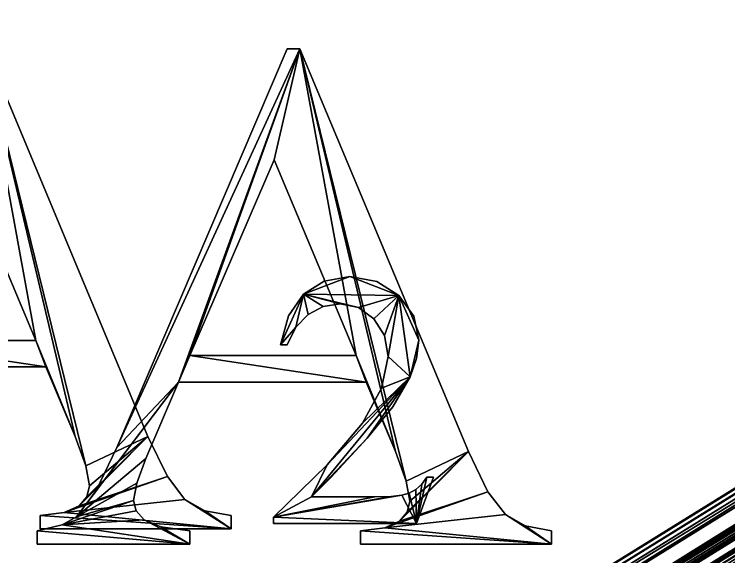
# Model space of a CAD drawing. Extents: x -12 to 200, y -2 to 100.
# Drawn here: x 11.85 to 21.62, y 54.41 to 61.83 of the extents above; entities that cross this region are included whole.
import ezdxf

# ---------------------------------------------------------------- set-up
doc = ezdxf.new("R2010")
doc.units = 0
doc.header["$MEASUREMENT"] = 0
for name, color, linetype in [('3õ', 7, 'CONTINUOUS'), ('AB', 7, 'CONTINUOUS'), ('´\xad.¯‗\xadÕþÛÓ', 7, 'CONTINUOUS'), ('´\xad.Ù¾¸Þ', 7, 'CONTINUOUS'), ('´\xad.‗.2', 7, 'CONTINUOUS')]:
    doc.layers.add(name, color=color, linetype=linetype)

# ---------------------------------------------------------------- blocks, each defined once
blk = doc.blocks.new('ABG0')
at = {"layer": 'AB', "color": 175}
mesh = blk.add_polyface(dxfattribs=at)
corners = [(16.661, 56.804, 50), (14.097, 56.804, 50), (13.648, 55.759, 50), (13.524, 55.422, 50), (13.482, 55.183, 50), (13.518, 55.041, 50), (13.626, 54.917, 50), (13.854, 54.822, 50), (14.249, 54.768, 50), (14.249, 54.587, 50), (12.164, 54.587, 50), (12.164, 54.768, 50), (12.505, 54.852, 50), (12.701, 54.958, 50), (12.963, 55.313, 50), (13.253, 55.91, 50), (15.582, 61.36, 50), (15.753, 61.36, 50), (18.057, 55.852, 50), (18.323, 55.304, 50), (18.563, 54.99, 50), (18.834, 54.836, 50), (19.195, 54.768, 50), (19.195, 54.587, 50), (16.583, 54.587, 50), (16.583, 54.768, 50), (16.914, 54.811, 50), (17.117, 54.9, 50), (17.222, 55.024, 50), (17.256, 55.173, 50), (17.208, 55.45, 50), (17.061, 55.852, 50), (16.524, 57.165, 50), (15.401, 59.841, 50), (14.249, 57.165, 50), (16.661, 56.804, 49), (14.097, 56.804, 49), (13.648, 55.759, 49), (13.524, 55.422, 49), (13.482, 55.183, 49), (13.518, 55.041, 49), (13.626, 54.917, 49), (13.854, 54.822, 49), (14.249, 54.768, 49), (14.249, 54.587, 49), (12.164, 54.587, 49), (12.164, 54.768, 49), (12.505, 54.852, 49), (12.701, 54.958, 49), (12.963, 55.313, 49), (13.253, 55.91, 49), (15.582, 61.36, 49), (15.753, 61.36, 49), (18.057, 55.852, 49), (18.323, 55.304, 49), (18.563, 54.99, 49), (18.834, 54.836, 49), (19.195, 54.768, 49), (19.195, 54.587, 49), (16.583, 54.587, 49), (16.583, 54.768, 49), (16.914, 54.811, 49), (17.117, 54.9, 49), (17.222, 55.024, 49), (17.256, 55.173, 49), (17.208, 55.45, 49), (17.061, 55.852, 49), (16.524, 57.165, 49), (15.401, 59.841, 49), (14.249, 57.165, 49)]
mesh.append_faces([[corners[k] for k in face] for face in [(42, 44, 43), (44, 46, 45), (50, 52, 51), (56, 58, 57), (58, 60, 59)]], dxfattribs={"vtx0": -1, "color": 175})
mesh.append_faces([[corners[k] for k in face] for face in [(66, 67, 35), (41, 44, 42), (55, 58, 56), (40, 47, 41), (54, 61, 55), (39, 47, 40), (53, 62, 54), (38, 48, 39), (37, 48, 38), (36, 48, 37), (52, 65, 53), (69, 35, 67)]], dxfattribs={"vtx0": -1, "vtx1": -1, "color": 175})
mesh.append_faces([[corners[k] for k in face] for face in [(6, 9, 12), (20, 23, 26), (1, 15, 17), (17, 31, 32), (34, 1, 17), (41, 47, 44), (55, 61, 58), (36, 52, 50), (52, 67, 66), (69, 52, 36)]], dxfattribs={"vtx0": -1, "vtx1": -1, "vtx2": -1, "color": 175})
mesh.append_faces([[corners[k] for k in face] for face in [(9, 11, 12), (23, 25, 26), (19, 26, 27), (4, 12, 13), (18, 27, 28), (18, 28, 29), (18, 29, 30), (1, 13, 14), (1, 14, 15), (17, 30, 31), (17, 32, 33), (34, 0, 1), (17, 33, 34), (44, 47, 46), (58, 61, 60), (54, 62, 61), (39, 48, 47), (53, 63, 62), (53, 64, 63), (53, 65, 64), (36, 49, 48), (36, 50, 49), (52, 66, 65), (52, 68, 67), (69, 36, 35), (52, 69, 68)]], dxfattribs={"vtx0": -1, "vtx2": -1, "color": 175})
mesh.append_faces([[corners[k] for k in face] for face in [(0, 31, 35), (66, 35, 31), (1, 0, 36), (35, 36, 0), (2, 1, 37), (36, 37, 1), (3, 2, 38), (37, 38, 2), (4, 3, 39), (38, 39, 3), (5, 4, 40), (39, 40, 4), (6, 5, 41), (40, 41, 5), (7, 6, 42), (41, 42, 6), (8, 7, 43), (42, 43, 7), (9, 8, 44), (43, 44, 8), (10, 9, 45), (44, 45, 9), (11, 10, 46), (45, 46, 10), (12, 11, 47), (46, 47, 11), (13, 12, 48), (47, 48, 12), (14, 13, 49), (48, 49, 13), (15, 14, 50), (49, 50, 14), (16, 15, 51), (50, 51, 15), (17, 16, 52), (51, 52, 16), (18, 17, 53), (52, 53, 17), (19, 18, 54), (53, 54, 18), (20, 19, 55), (54, 55, 19), (21, 20, 56), (55, 56, 20), (22, 21, 57), (56, 57, 21), (23, 22, 58), (57, 58, 22), (24, 23, 59), (58, 59, 23), (25, 24, 60), (59, 60, 24), (26, 25, 61), (60, 61, 25), (27, 26, 62), (61, 62, 26), (28, 27, 63), (62, 63, 27), (29, 28, 64), (63, 64, 28), (30, 29, 65), (64, 65, 29), (31, 30, 66), (65, 66, 30), (32, 34, 67), (69, 67, 34), (33, 32, 68), (67, 68, 32), (34, 33, 69), (68, 69, 33)]], dxfattribs={"vtx1": -1, "color": 175})
mesh.append_faces([[corners[k] for k in face] for face in [(31, 0, 32), (6, 7, 9), (20, 21, 23), (5, 6, 12), (19, 20, 26), (4, 5, 12), (18, 19, 27), (3, 4, 13), (2, 3, 13), (1, 2, 13), (17, 18, 30), (34, 32, 0)]], dxfattribs={"vtx1": -1, "vtx2": -1, "color": 175})
mesh.append_faces([[corners[k] for k in face] for face in [(7, 8, 9), (9, 10, 11), (15, 16, 17), (21, 22, 23), (23, 24, 25)]], dxfattribs={"vtx2": -1, "color": 175})
blk = doc.blocks.new('´\xad.‗.2G2')
at = {"layer": '´\xad.‗.2', "color": 15}
mesh = blk.add_polyface(dxfattribs=at)
corners = [(17.58, 55.504, 1.587), (17.348, 54.867, 1.587), (15.395, 54.867, 1.587), (15.395, 54.957, 1.587), (16.129, 55.671, 1.587), (16.609, 56.241, 1.587), (16.872, 56.718, 1.587), (16.96, 57.152, 1.587), (16.912, 57.439, 1.587), (16.767, 57.67, 1.587), (16.555, 57.822, 1.587), (16.306, 57.872, 1.587), (16.074, 57.836, 1.587), (15.868, 57.729, 1.587), (15.699, 57.553, 1.587), (15.581, 57.311, 1.587), (15.49, 57.311, 1.587), (15.599, 57.71, 1.587), (15.804, 58.004, 1.587), (16.088, 58.185, 1.587), (16.435, 58.246, 1.587), (16.805, 58.181, 1.587), (17.108, 57.987, 1.587), (17.31, 57.705, 1.587), (17.378, 57.377, 1.587), (17.348, 57.125, 1.587), (17.26, 56.874, 1.587), (17.024, 56.467, 1.587), (16.674, 56.036, 1.587), (16.181, 55.504, 1.587), (15.915, 55.235, 1.587), (16.779, 55.235, 1.587), (17.004, 55.24, 1.587), (17.149, 55.255, 1.587), (17.25, 55.285, 1.587), (17.341, 55.334, 1.587), (17.421, 55.407, 1.587), (17.49, 55.504, 1.587), (17.58, 55.504, 0.587), (17.348, 54.867, 0.587), (15.395, 54.867, 0.587), (15.395, 54.957, 0.587), (16.129, 55.671, 0.587), (16.609, 56.241, 0.587), (16.872, 56.718, 0.587), (16.96, 57.152, 0.587), (16.912, 57.439, 0.587), (16.767, 57.67, 0.587), (16.555, 57.822, 0.587), (16.306, 57.872, 0.587), (16.074, 57.836, 0.587), (15.868, 57.729, 0.587), (15.699, 57.553, 0.587), (15.581, 57.311, 0.587), (15.49, 57.311, 0.587), (15.599, 57.71, 0.587), (15.804, 58.004, 0.587), (16.088, 58.185, 0.587), (16.435, 58.246, 0.587), (16.805, 58.181, 0.587), (17.108, 57.987, 0.587), (17.31, 57.705, 0.587), (17.378, 57.377, 0.587), (17.348, 57.125, 0.587), (17.26, 56.874, 0.587), (17.024, 56.467, 0.587), (16.674, 56.036, 0.587), (16.181, 55.504, 0.587), (15.915, 55.235, 0.587), (16.779, 55.235, 0.587), (17.004, 55.24, 0.587), (17.149, 55.255, 0.587), (17.25, 55.285, 0.587), (17.341, 55.334, 0.587), (17.421, 55.407, 0.587), (17.49, 55.504, 0.587)]
mesh.append_faces([[corners[k] for k in face] for face in [(75, 39, 38), (39, 41, 40), (52, 54, 53), (54, 56, 55), (56, 58, 57), (58, 60, 59), (60, 62, 61), (62, 64, 63), (64, 66, 65), (66, 68, 67)]], dxfattribs={"vtx0": -1, "color": 15})
mesh.append_faces([[corners[k] for k in face] for face in [(74, 39, 75), (73, 39, 74), (51, 56, 52), (72, 39, 73), (50, 56, 51), (71, 39, 72), (49, 56, 50), (70, 41, 71), (48, 56, 49), (69, 41, 70), (68, 41, 69), (47, 60, 48), (46, 60, 47), (45, 60, 46)]], dxfattribs={"vtx0": -1, "vtx1": -1, "color": 15})
mesh.append_faces([[corners[k] for k in face] for face in [(14, 16, 18), (18, 20, 22), (22, 24, 26), (26, 28, 30), (33, 1, 3), (10, 18, 22), (26, 30, 4), (7, 22, 26), (52, 56, 54), (56, 60, 58), (60, 64, 62), (64, 68, 66), (71, 41, 39), (48, 60, 56), (64, 42, 68), (45, 64, 60)]], dxfattribs={"vtx0": -1, "vtx1": -1, "vtx2": -1, "color": 15})
mesh.append_faces([[corners[k] for k in face] for face in [(30, 3, 4), (26, 4, 5), (26, 5, 6), (26, 6, 7), (68, 42, 41), (64, 43, 42), (64, 44, 43), (64, 45, 44)]], dxfattribs={"vtx0": -1, "vtx2": -1, "color": 15})
mesh.append_faces([[corners[k] for k in face] for face in [(0, 37, 38), (75, 38, 37), (1, 0, 39), (38, 39, 0), (2, 1, 40), (39, 40, 1), (3, 2, 41), (40, 41, 2), (4, 3, 42), (41, 42, 3), (5, 4, 43), (42, 43, 4), (6, 5, 44), (43, 44, 5), (7, 6, 45), (44, 45, 6), (8, 7, 46), (45, 46, 7), (9, 8, 47), (46, 47, 8), (10, 9, 48), (47, 48, 9), (11, 10, 49), (48, 49, 10), (12, 11, 50), (49, 50, 11), (13, 12, 51), (50, 51, 12), (14, 13, 52), (51, 52, 13), (15, 14, 53), (52, 53, 14), (16, 15, 54), (53, 54, 15), (17, 16, 55), (54, 55, 16), (18, 17, 56), (55, 56, 17), (19, 18, 57), (56, 57, 18), (20, 19, 58), (57, 58, 19), (21, 20, 59), (58, 59, 20), (22, 21, 60), (59, 60, 21), (23, 22, 61), (60, 61, 22), (24, 23, 62), (61, 62, 23), (25, 24, 63), (62, 63, 24), (26, 25, 64), (63, 64, 25), (27, 26, 65), (64, 65, 26), (28, 27, 66), (65, 66, 27), (29, 28, 67), (66, 67, 28), (30, 29, 68), (67, 68, 29), (31, 30, 69), (68, 69, 30), (32, 31, 70), (69, 70, 31), (33, 32, 71), (70, 71, 32), (34, 33, 72), (71, 72, 33), (35, 34, 73), (72, 73, 34), (36, 35, 74), (73, 74, 35), (37, 36, 75), (74, 75, 36)]], dxfattribs={"vtx1": -1, "color": 15})
mesh.append_faces([[corners[k] for k in face] for face in [(36, 37, 1), (35, 36, 1), (13, 14, 18), (34, 35, 1), (12, 13, 18), (33, 34, 1), (11, 12, 18), (32, 33, 3), (10, 11, 18), (31, 32, 3), (30, 31, 3), (9, 10, 22), (8, 9, 22), (7, 8, 22)]], dxfattribs={"vtx1": -1, "vtx2": -1, "color": 15})
mesh.append_faces([[corners[k] for k in face] for face in [(37, 0, 1), (1, 2, 3), (14, 15, 16), (16, 17, 18), (18, 19, 20), (20, 21, 22), (22, 23, 24), (24, 25, 26), (26, 27, 28), (28, 29, 30)]], dxfattribs={"vtx2": -1, "color": 15})
blk = doc.blocks.new('´\xad.‗.2G3')
at = {"layer": '´\xad.‗.2', "color": 15}
mesh = blk.add_polyface(dxfattribs=at)
corners = [(12.281, 57.013, 1.587), (9.718, 57.013, 1.587), (9.268, 55.968, 1.587), (9.144, 55.631, 1.587), (9.102, 55.392, 1.587), (9.138, 55.25, 1.587), (9.246, 55.126, 1.587), (9.474, 55.031, 1.587), (9.869, 54.977, 1.587), (9.869, 54.796, 1.587), (7.784, 54.796, 1.587), (7.784, 54.977, 1.587), (8.126, 55.061, 1.587), (8.321, 55.167, 1.587), (8.584, 55.522, 1.587), (8.873, 56.119, 1.587), (11.202, 61.569, 1.587), (11.373, 61.569, 1.587), (13.677, 56.061, 1.587), (13.943, 55.513, 1.587), (14.183, 55.199, 1.587), (14.454, 55.044, 1.587), (14.815, 54.977, 1.587), (14.815, 54.796, 1.587), (12.203, 54.796, 1.587), (12.203, 54.977, 1.587), (12.534, 55.019, 1.587), (12.738, 55.109, 1.587), (12.842, 55.233, 1.587), (12.877, 55.382, 1.587), (12.828, 55.659, 1.587), (12.681, 56.061, 1.587), (12.144, 57.374, 1.587), (11.021, 60.05, 1.587), (9.869, 57.374, 1.587), (12.281, 57.013, 0.587), (9.718, 57.013, 0.587), (9.268, 55.968, 0.587), (9.144, 55.631, 0.587), (9.102, 55.392, 0.587), (9.138, 55.25, 0.587), (9.246, 55.126, 0.587), (9.474, 55.031, 0.587), (9.869, 54.977, 0.587), (9.869, 54.796, 0.587), (7.784, 54.796, 0.587), (7.784, 54.977, 0.587), (8.126, 55.061, 0.587), (8.321, 55.167, 0.587), (8.584, 55.522, 0.587), (8.873, 56.119, 0.587), (11.202, 61.569, 0.587), (11.373, 61.569, 0.587), (13.677, 56.061, 0.587), (13.943, 55.513, 0.587), (14.183, 55.199, 0.587), (14.454, 55.044, 0.587), (14.815, 54.977, 0.587), (14.815, 54.796, 0.587), (12.203, 54.796, 0.587), (12.203, 54.977, 0.587), (12.534, 55.019, 0.587), (12.738, 55.109, 0.587), (12.842, 55.233, 0.587), (12.877, 55.382, 0.587), (12.828, 55.659, 0.587), (12.681, 56.061, 0.587), (12.144, 57.374, 0.587), (11.021, 60.05, 0.587), (9.869, 57.374, 0.587)]
mesh.append_faces([[corners[k] for k in face] for face in [(42, 44, 43), (44, 46, 45), (50, 52, 51), (56, 58, 57), (58, 60, 59)]], dxfattribs={"vtx0": -1, "color": 15})
mesh.append_faces([[corners[k] for k in face] for face in [(66, 67, 35), (41, 44, 42), (55, 58, 56), (40, 47, 41), (54, 61, 55), (39, 47, 40), (53, 62, 54), (38, 48, 39), (37, 48, 38), (36, 48, 37), (52, 65, 53), (69, 35, 67)]], dxfattribs={"vtx0": -1, "vtx1": -1, "color": 15})
mesh.append_faces([[corners[k] for k in face] for face in [(6, 9, 12), (20, 23, 26), (1, 15, 17), (17, 31, 32), (34, 1, 17), (41, 47, 44), (55, 61, 58), (36, 52, 50), (52, 67, 66), (69, 52, 36)]], dxfattribs={"vtx0": -1, "vtx1": -1, "vtx2": -1, "color": 15})
mesh.append_faces([[corners[k] for k in face] for face in [(9, 11, 12), (23, 25, 26), (19, 26, 27), (4, 12, 13), (18, 27, 28), (18, 28, 29), (18, 29, 30), (1, 13, 14), (1, 14, 15), (17, 30, 31), (17, 32, 33), (34, 0, 1), (17, 33, 34), (44, 47, 46), (58, 61, 60), (54, 62, 61), (39, 48, 47), (53, 63, 62), (53, 64, 63), (53, 65, 64), (36, 49, 48), (36, 50, 49), (52, 66, 65), (52, 68, 67), (69, 36, 35), (52, 69, 68)]], dxfattribs={"vtx0": -1, "vtx2": -1, "color": 15})
mesh.append_faces([[corners[k] for k in face] for face in [(0, 31, 35), (66, 35, 31), (1, 0, 36), (35, 36, 0), (2, 1, 37), (36, 37, 1), (3, 2, 38), (37, 38, 2), (4, 3, 39), (38, 39, 3), (5, 4, 40), (39, 40, 4), (6, 5, 41), (40, 41, 5), (7, 6, 42), (41, 42, 6), (8, 7, 43), (42, 43, 7), (9, 8, 44), (43, 44, 8), (10, 9, 45), (44, 45, 9), (11, 10, 46), (45, 46, 10), (12, 11, 47), (46, 47, 11), (13, 12, 48), (47, 48, 12), (14, 13, 49), (48, 49, 13), (15, 14, 50), (49, 50, 14), (16, 15, 51), (50, 51, 15), (17, 16, 52), (51, 52, 16), (18, 17, 53), (52, 53, 17), (19, 18, 54), (53, 54, 18), (20, 19, 55), (54, 55, 19), (21, 20, 56), (55, 56, 20), (22, 21, 57), (56, 57, 21), (23, 22, 58), (57, 58, 22), (24, 23, 59), (58, 59, 23), (25, 24, 60), (59, 60, 24), (26, 25, 61), (60, 61, 25), (27, 26, 62), (61, 62, 26), (28, 27, 63), (62, 63, 27), (29, 28, 64), (63, 64, 28), (30, 29, 65), (64, 65, 29), (31, 30, 66), (65, 66, 30), (32, 34, 67), (69, 67, 34), (33, 32, 68), (67, 68, 32), (34, 33, 69), (68, 69, 33)]], dxfattribs={"vtx1": -1, "color": 15})
mesh.append_faces([[corners[k] for k in face] for face in [(31, 0, 32), (6, 7, 9), (20, 21, 23), (5, 6, 12), (19, 20, 26), (4, 5, 12), (18, 19, 27), (3, 4, 13), (2, 3, 13), (1, 2, 13), (17, 18, 30), (34, 32, 0)]], dxfattribs={"vtx1": -1, "vtx2": -1, "color": 15})
mesh.append_faces([[corners[k] for k in face] for face in [(7, 8, 9), (9, 10, 11), (15, 16, 17), (21, 22, 23), (23, 24, 25)]], dxfattribs={"vtx2": -1, "color": 15})

msp = doc.modelspace()

# ---------------------------------------------------------------- block references
at = {"layer": 'AB'}
msp.add_blockref('ABG0', (0, 0), dxfattribs=at)
at = {"layer": '´\xad.‗.2'}
for name in ['´\xad.‗.2G3', '´\xad.‗.2G2']:
    msp.add_blockref(name, (0, 0), dxfattribs=at)

# ---------------------------------------------------------------- meshes
at = {"layer": '3õ', "color": 4}
mesh = msp.add_polyface(dxfattribs=at)
corners = [(100, 0), (0, 0), (100, 100), (0, 100)]
mesh.append_faces([[corners[k] for k in face] for face in [(0, 3, 1)]], dxfattribs={"vtx0": -1, "color": 4})
mesh.append_faces([[corners[k] for k in face] for face in [(0, 2, 3)]], dxfattribs={"vtx2": -1, "color": 4})
at = {"layer": 'AB', "color": 175}
mesh = msp.add_polyface(dxfattribs=at)
corners = [(75.541, 88.193, 81.847), (75.762, 87.886, 81.791), (75.983, 87.578, 81.734), (76.068, 87.265, 81.938), (76.152, 86.952, 82.141), (76.051, 86.817, 82.484), (75.95, 86.681, 82.828), (75.723, 86.803, 83.11), (75.495, 86.925, 83.393), (75.275, 87.232, 83.449), (75.054, 87.54, 83.505), (74.969, 87.853, 83.302), (74.884, 88.166, 83.099), (74.985, 88.301, 82.755), (75.086, 88.437, 82.412), (75.314, 88.315, 82.129), (14.939, 50.634, 49.227), (15.16, 50.327, 49.171), (15.381, 50.019, 49.115), (15.465, 49.706, 49.318), (15.55, 49.393, 49.521), (15.449, 49.258, 49.864), (15.348, 49.122, 50.208), (15.12, 49.244, 50.49), (14.893, 49.366, 50.773), (14.672, 49.673, 50.829), (14.451, 49.981, 50.885), (14.367, 50.294, 50.682), (14.282, 50.607, 50.479), (14.383, 50.742, 50.136), (14.484, 50.878, 49.792), (14.711, 50.756, 49.51)]
mesh.append_faces([[corners[k] for k in face] for face in [(0, 17, 1), (1, 18, 2), (2, 19, 3), (3, 20, 4), (4, 21, 5), (5, 22, 6), (6, 23, 7), (7, 24, 8), (8, 25, 9), (9, 26, 10), (10, 27, 11), (11, 28, 12), (12, 29, 13), (13, 30, 14), (14, 31, 15), (15, 16, 0)]], dxfattribs={"vtx0": -1, "color": 175})
mesh.append_faces([[corners[k] for k in face] for face in [(0, 16, 17), (1, 17, 18), (2, 18, 19), (3, 19, 20), (4, 20, 21), (5, 21, 22), (6, 22, 23), (7, 23, 24), (8, 24, 25), (9, 25, 26), (10, 26, 27), (11, 27, 28), (12, 28, 29), (13, 29, 30), (14, 30, 31), (15, 31, 16)]], dxfattribs={"vtx2": -1, "color": 175})
at = {"layer": '´\xad.¯‗\xadÕþÛÓ', "color": 15}
mesh = msp.add_polyface(dxfattribs=at)
corners = [(75.241, 88.007, -0.85), (75.44, 87.686, -0.912), (75.639, 87.365, -0.974), (75.802, 87.101, -0.75), (75.966, 86.836, -0.527), (75.999, 86.784, -0.149), (76.031, 86.731, 0.229), (75.914, 86.921, 0.539), (75.796, 87.111, 0.85), (75.597, 87.432, 0.912), (75.398, 87.753, 0.974), (75.234, 88.017, 0.75), (75.071, 88.281, 0.527), (75.038, 88.334, 0.149), (75.006, 88.386, -0.229), (75.123, 88.197, -0.539), (14.638, 50.448, -0.85), (14.837, 50.127, -0.912), (15.036, 49.806, -0.974), (15.2, 49.542, -0.75), (15.364, 49.278, -0.527), (15.396, 49.225, -0.149), (15.429, 49.173, 0.229), (15.311, 49.362, 0.539), (15.193, 49.552, 0.85), (14.995, 49.873, 0.912), (14.796, 50.194, 0.974), (14.632, 50.458, 0.75), (14.468, 50.722, 0.527), (14.436, 50.775, 0.149), (14.403, 50.827, -0.229), (14.521, 50.638, -0.539)]
mesh.append_faces([[corners[k] for k in face] for face in [(0, 17, 1), (1, 18, 2), (2, 19, 3), (3, 20, 4), (4, 21, 5), (5, 22, 6), (6, 23, 7), (7, 24, 8), (8, 25, 9), (9, 26, 10), (10, 27, 11), (11, 28, 12), (12, 29, 13), (13, 30, 14), (14, 31, 15), (15, 16, 0)]], dxfattribs={"vtx0": -1, "color": 15})
mesh.append_faces([[corners[k] for k in face] for face in [(0, 16, 17), (1, 17, 18), (2, 18, 19), (3, 19, 20), (4, 20, 21), (5, 21, 22), (6, 22, 23), (7, 23, 24), (8, 24, 25), (9, 25, 26), (10, 26, 27), (11, 27, 28), (12, 28, 29), (13, 29, 30), (14, 30, 31), (15, 31, 16)]], dxfattribs={"vtx2": -1, "color": 15})
at = {"layer": '´\xad.Ù¾¸Þ', "color": 18}
mesh = msp.add_polyface(dxfattribs=at)
corners = [(75.201, 87.862, 82.859), (75.252, 87.93, 82.688), (75.302, 87.998, 82.516), (75.416, 87.937, 82.375), (75.53, 87.876, 82.233), (75.64, 87.722, 82.205), (75.751, 87.568, 82.177), (75.793, 87.412, 82.279), (75.835, 87.255, 82.38), (75.785, 87.188, 82.552), (75.734, 87.12, 82.724), (75.621, 87.181, 82.865), (75.507, 87.242, 83.006), (75.396, 87.396, 83.034), (75.286, 87.549, 83.062), (75.244, 87.706, 82.961), (14.599, 50.304, 50.24), (14.649, 50.371, 50.068), (14.7, 50.439, 49.896), (14.814, 50.378, 49.755), (14.927, 50.317, 49.614), (15.038, 50.163, 49.585), (15.148, 50.01, 49.557), (15.191, 49.853, 49.659), (15.233, 49.696, 49.76), (15.182, 49.629, 49.932), (15.132, 49.561, 50.104), (15.018, 49.622, 50.245), (14.904, 49.683, 50.386), (14.794, 49.837, 50.415), (14.684, 49.99, 50.443), (14.641, 50.147, 50.341)]
mesh.append_faces([[corners[k] for k in face] for face in [(0, 17, 1), (1, 18, 2), (2, 19, 3), (3, 20, 4), (4, 21, 5), (5, 22, 6), (6, 23, 7), (7, 24, 8), (8, 25, 9), (9, 26, 10), (10, 27, 11), (11, 28, 12), (12, 29, 13), (13, 30, 14), (14, 31, 15), (15, 16, 0)]], dxfattribs={"vtx0": -1, "color": 18})
mesh.append_faces([[corners[k] for k in face] for face in [(0, 16, 17), (1, 17, 18), (2, 18, 19), (3, 19, 20), (4, 20, 21), (5, 21, 22), (6, 22, 23), (7, 23, 24), (8, 24, 25), (9, 25, 26), (10, 26, 27), (11, 27, 28), (12, 28, 29), (13, 29, 30), (14, 30, 31), (15, 31, 16)]], dxfattribs={"vtx2": -1, "color": 18})

doc.saveas('drawing.dxf')
